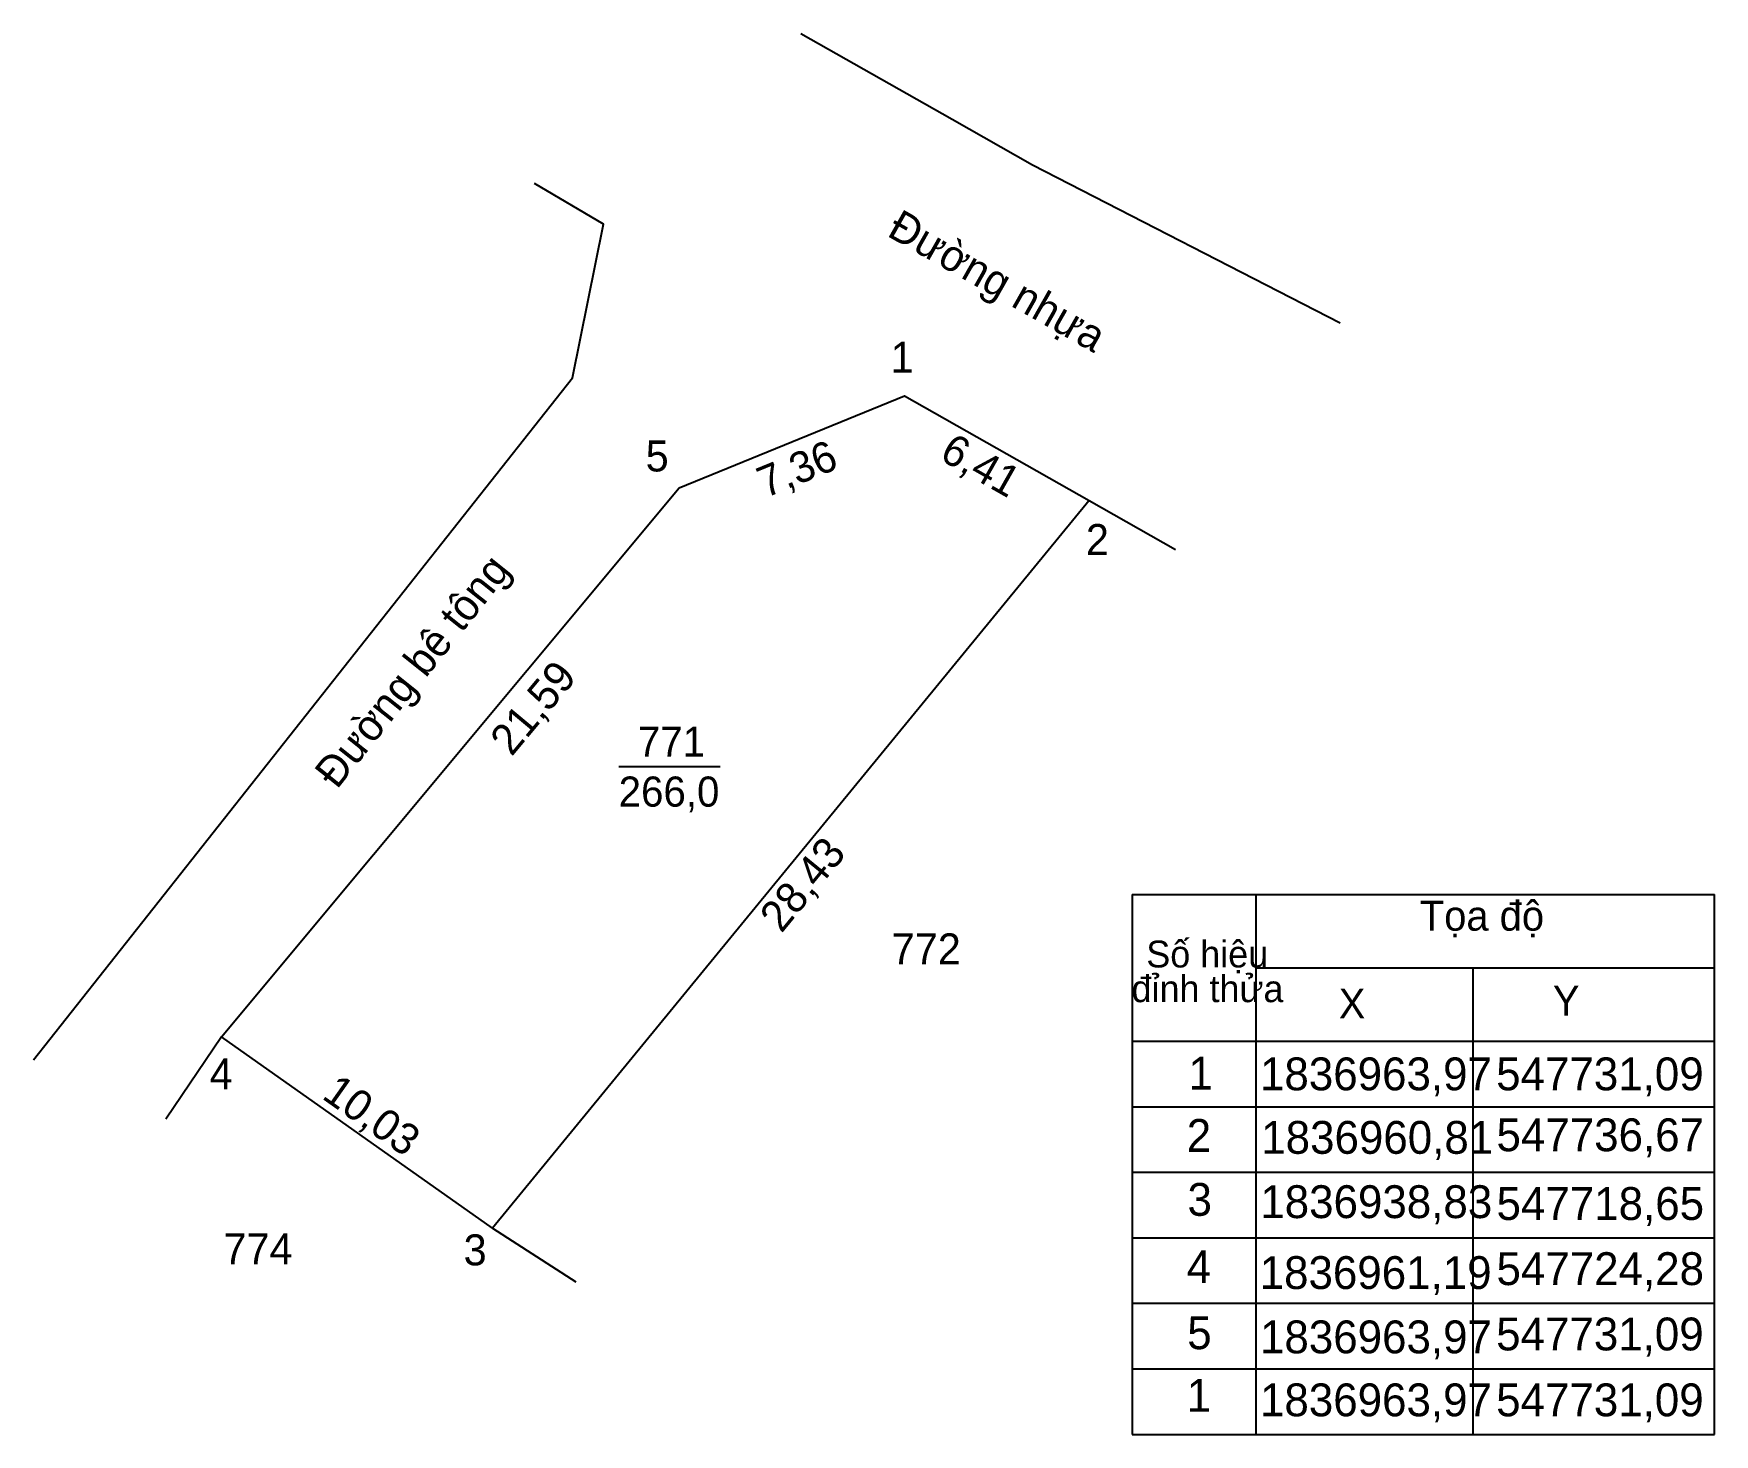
# Model space of a CAD drawing. Extents: x 547704.8 to 547755.6, y 1836932.6 to 1836974.9.
import ezdxf

# ---------------------------------------------------------------- set-up
doc = ezdxf.new("R2010")
doc.units = 0
doc.layers.add('Level 5', color=7, linetype='Continuous')

msp = doc.modelspace()

# ---------------------------------------------------------------- linework, layer by layer
at = {"layer": 'Level 5'}
for p, q in [((547736.67, 1836960.811), (547739.277, 1836959.334)), ((547722.458, 1836952.77), (547725.526, 1836952.77)), ((547737.969, 1836948.904), (547737.969, 1836932.59)), ((547737.969, 1836948.904), (547755.564, 1836948.904)), ((547741.709, 1836948.904), (547741.709, 1836932.59)), ((547755.564, 1836932.59), (547755.564, 1836948.904)), ((547741.709, 1836946.686), (547755.564, 1836946.686)), ((547748.265, 1836946.686), (547748.265, 1836932.59)), ((547710.452, 1836944.603), (547708.777, 1836942.119)), ((547737.969, 1836944.474), (547755.564, 1836944.474)), ((547737.969, 1836942.493), (547755.564, 1836942.493)), ((547737.969, 1836940.513), (547755.564, 1836940.513)), ((547718.647, 1836938.825), (547721.161, 1836937.196)), ((547737.969, 1836938.532), (547755.564, 1836938.532)), ((547737.969, 1836936.551), (547755.564, 1836936.551)), ((547737.969, 1836934.571), (547755.564, 1836934.571)), ((547737.969, 1836932.59), (547755.564, 1836932.59))]:
    msp.add_line(p, q, dxfattribs=at)
for points in [[(547727.96, 1836974.92), (547732.53, 1836972.33), (547734.964, 1836970.954)], [(547734.964, 1836970.954), (547744.26, 1836966.177)], [(547704.778, 1836943.905), (547721.06, 1836964.52), (547722, 1836969.16), (547719.913, 1836970.391)]]:
    msp.add_lwpolyline(points, dxfattribs=at)
msp.add_lwpolyline([(547710.452, 1836944.603), (547724.28, 1836961.19), (547731.09, 1836963.97), (547736.67, 1836960.811), (547718.647, 1836938.825)], close=True, dxfattribs=at)

# ---------------------------------------------------------------- texts
for s, height, rotation, p in [('Đường nhựa', 0.9364, 330.4836, (547730.528, 1836968.825)), ('7,36', 0.9364, 22.2064, (547726.889, 1836960.879)), ('6,41', 0.9364, 330.4836, (547732.113, 1836962.071)), ('Đường bê tông', 0.93636, 51.4581, (547713.94, 1836952.059)), ('21,59', 0.9364, 50.1837, (547719.221, 1836953.052)), ('28,43', 0.9364, 50.6551, (547727.375, 1836947.712)), ('10,03', 0.9364, 324.8124, (547713.454, 1836942.761))]:
    msp.add_text(s, height=height, rotation=rotation, dxfattribs=at).set_placement(p)
for s, height, p in [('1', 0.936, (547730.675, 1836964.671)), ('5', 0.936, (547723.272, 1836961.689)), ('2', 0.936, (547736.573, 1836959.164)), ('771', 0.91, (547723.036, 1836953.069)), ('266,0', 0.91, (547722.455, 1836951.56)), ('Tọa độ', 0.902, (547746.663, 1836947.812)), ('772', 0.9364, (547730.705, 1836946.793)), ('Số hiệu', 0.8118, (547738.399, 1836946.7)), ('đỉnh thửa', 0.8118, (547737.954, 1836945.652)), ('X', 0.902, (547744.214, 1836945.158)), ('Y', 0.902, (547750.684, 1836945.248)), ('4', 0.936, (547710.096, 1836943.016)), ('1', 0.992, (547739.674, 1836943.009)), ('1836963,97', 0.9921, (547741.834, 1836942.988)), ('547731,09', 0.9921, (547748.97, 1836942.988)), ('2', 0.992, (547739.621, 1836941.128)), ('1836960,81', 0.9921, (547741.872, 1836941.069)), ('547736,67', 0.9921, (547748.98, 1836941.147)), ('3', 0.992, (547739.645, 1836939.195)), ('1836938,83', 0.9921, (547741.843, 1836939.126)), ('547718,65', 0.9921, (547748.982, 1836939.07)), ('774', 0.9364, (547710.514, 1836937.728)), ('3', 0.936, (547717.771, 1836937.698)), ('4', 0.992, (547739.618, 1836937.16)), ('1836961,19', 0.9921, (547741.824, 1836936.983)), ('547724,28', 0.9921, (547748.98, 1836937.102)), ('5', 0.992, (547739.637, 1836935.165)), ('1836963,97', 0.9921, (547741.834, 1836935.04)), ('547731,09', 0.9921, (547748.97, 1836935.128)), ('1', 0.992, (547739.62, 1836933.274)), ('1836963,97', 0.9921, (547741.834, 1836933.137)), ('547731,09', 0.9921, (547748.97, 1836933.137))]:
    msp.add_text(s, height=height, dxfattribs=at).set_placement(p)

doc.saveas('drawing.dxf')
